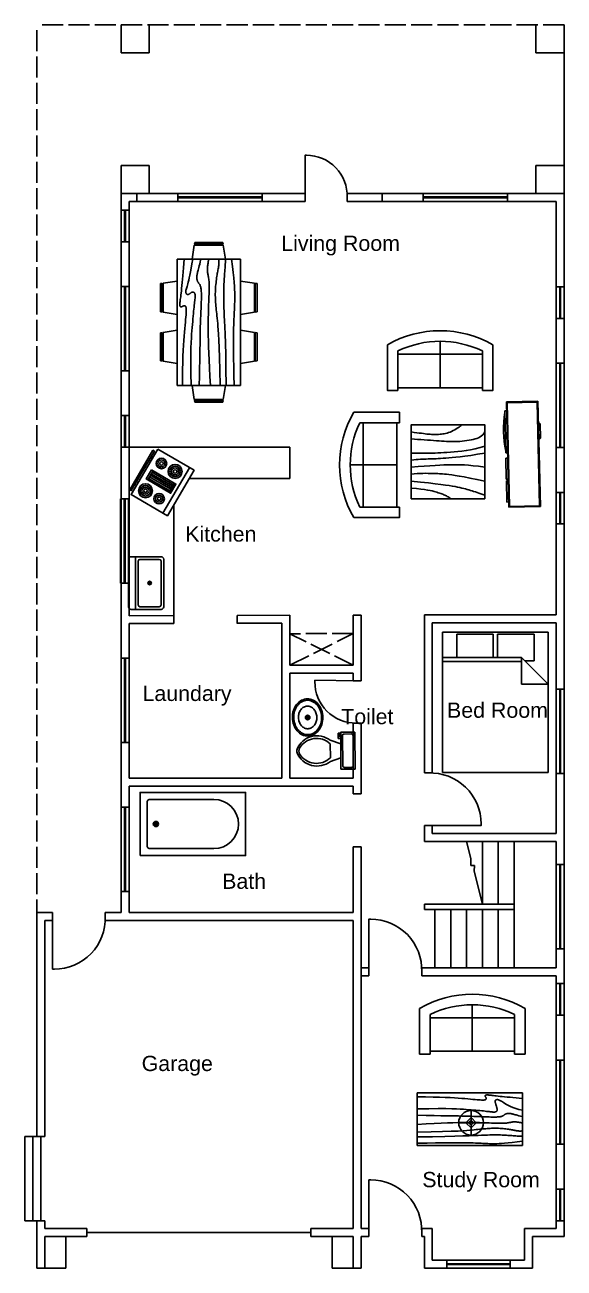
# Model space of a CAD drawing. Header units: inches. Extents: x 128 to 5112, y 389 to 3373.
# Drawn here: x 713 to 1019, y 389 to 1097 of the extents above; entities that cross this region are included whole.
import ezdxf

# ---------------------------------------------------------------- set-up
doc = ezdxf.new("R2010")
doc.units = ezdxf.units.IN
doc.linetypes.add('ACAD_ISO02W100', pattern=[15, 12, -3])
for name, color, linetype in [('2d interior', 11, 'Continuous'), ('2d stair', 104, 'Continuous'), ('door', 10, 'Continuous'), ('wall', 7, 'Continuous'), ('window', 200, 'Continuous')]:
    doc.layers.add(name, color=color, linetype=linetype)
doc.styles.get("Standard").update_dxf_attribs({"font": 'arial.ttf'})

# ---------------------------------------------------------------- blocks, each defined once
blk = doc.blocks.new('d door')
at = {"layer": 'door'}
blk.add_lwpolyline([(0, 0), (0, 30), (1, 30, -0.424176), (30, 0, 1.034483)], format="xyb", dxfattribs=at)
blk = doc.blocks.new('*U32')
at = {"layer": 'door'}
blk.add_lwpolyline([(0, 0), (0.4, 24), (1.2, 23.98, -0.424176), (24, -0.4, 1.034483)], format="xyb", dxfattribs=at)
blk = doc.blocks.new('*U33')
at = {"layer": 'door'}
blk.add_lwpolyline([(0, 0), (0, 24), (0.8, 24, -0.424176), (24, 0, 1.034483)], format="xyb", dxfattribs=at)
blk = doc.blocks.new('Sofa - Roundback Loveseat 5 ft.')
at = {"linetype": 'Continuous'}
for p, q in [((0, -32.44198), (0, -5.99998)), ((-24, -33.99998), (-24, -11.46958)), ((-23.9998, -13.38178), (23.99986, -13.38178)), ((24.00004, -33.99998), (24.00004, -11.46958)), ((-24, -32.44198), (24.00004, -32.44198))]:
    blk.add_line(p, q, dxfattribs=at)
for points in [[(-24, -33.99998), (-30, -33.99998), (-30, -7.99998)], [(30.00004, -7.99998), (30.00004, -33.99998), (24.00004, -33.99998)]]:
    blk.add_lwpolyline(points, dxfattribs=at)
for centre, radius, start, end in [((0, -60.24998), 60.24998, 60.13715, 119.8628), ((0, -61.38438), 55.38444, 64.32083, 115.6792)]:
    blk.add_arc(centre, radius, start, end, dxfattribs=at)
blk = doc.blocks.new('Entertainment Center')
at = {"linetype": 'Continuous'}
for p, q in [((-4, 0), (-5, -1)), ((4, 0), (-4, 0)), ((5, -1), (4, 0)), ((-17, -19), (-17, -1)), ((-17, -1), (43, -1)), ((-16.5, -18.5), (-16.5, -1.5)), ((-16.5, -1.5), (42.5, -1.5)), ((42.5, -1.5), (42.5, -18.5)), ((43, -1), (43, -19)), ((43, -19), (-17, -19)), ((42.5, -18.5), (-16.5, -18.5)), ((-12, -20), (-12, -19)), ((12, -20), (-12, -20)), ((12, -19), (12, -20)), ((15, -20), (15, -19)), ((27, -20), (15, -20)), ((27, -19), (27, -20)), ((28, -20), (28, -19)), ((40, -20), (28, -20)), ((40, -19), (40, -20))]:
    blk.add_line(p, q, dxfattribs=at)
blk.add_arc((0, 40), 61, 259.6111, 280.3889, dxfattribs=at)
blk = doc.blocks.new('Range-Oven - 30 in top')
for p, q in [((0, -3), (30, -3)), ((12, -6), (18, -6)), ((13, -20), (13, -6)), ((14, -6), (14, -20)), ((15, -20), (15, -6)), ((16, -6), (16, -20)), ((17, -20), (17, -6)), ((18, -20), (12, -20)), ((6, -24), (6, -25)), ((8, -25), (8, -24)), ((22, -25), (22, -24)), ((24, -24), (24, -25))]:
    blk.add_line(p, q)
for points in [[(0, -24), (0, 0), (30, 0), (30, -24)], [(12, -21), (12, -5), (18, -5), (18, -21)], [(2, -26), (2, -25), (28, -25), (28, -26)]]:
    blk.add_lwpolyline(points, close=True)
for centre, radius in [((6, -9), 4), ((6, -9), 3), ((6, -9), 2), ((24, -9), 3), ((24, -9), 2), ((6, -9), 1), ((24, -18), 4), ((24, -9), 1), ((6, -18), 3), ((6, -18), 2), ((6, -18), 1), ((24, -18), 3), ((24, -18), 2), ((24, -18), 1)]:
    blk.add_circle(centre, radius)
blk = doc.blocks.new('Sink-single - 30 in top')
blk.add_line((-15, -3.999996), (15, -3.999996))
for points in [[(-13.5, 0), (13.5, 0)], [(-15, -18.499996), (-15, -1.5)], [(-13.5, -17.499996), (-13.5, -6.499996)], [(-12.5, -5.499996), (12.5, -5.499996)], [(13.5, -6.499996), (13.5, -17.499996)], [(15, -1.5), (15, -18.499996)], [(13.5, -19.999996), (-13.5, -19.999996)], [(12.5, -18.499996), (-12.5, -18.499996)]]:
    blk.add_lwpolyline(points)
for radius in [1, 0.5]:
    blk.add_circle((0, -11.999996), radius)
for centre, radius, start, end in [((-13.5, -1.5), 1.5, 90, 180), ((-12.5, -6.499996), 1, 90, 180), ((12.5, -6.499996), 1, 0, 90), ((13.5, -1.5), 1.5, 0, 90), ((-13.5, -18.499996), 1.5, 180, 270), ((-12.5, -17.499996), 1, 180, 270), ((12.5, -17.499996), 1, 270, 0), ((13.5, -18.499996), 1.5, 270, 0)]:
    blk.add_arc(centre, radius, start, end)
blk = doc.blocks.new('Bed - Queen')
at = {"linetype": 'Continuous'}
for p, q in [((0, -80.00003), (0, 0)), ((0, 0), (59.99999, 0)), ((59.99999, 0), (59.99999, -80.00003)), ((7.99999, -1.2), (28.79998, -1.2)), ((7.99999, -14.4), (7.99999, -1.2)), ((28.79998, -1.2), (28.79998, -14.4)), ((31.19999, -1.2), (51.99999, -1.2)), ((31.19999, -14.4), (31.19999, -1.2)), ((51.99999, -1.2), (51.99999, -16.4)), ((0, -14.4), (44.8, -14.4)), ((44.8, -16.8), (0, -16.8)), ((59.99999, -29.6), (44.8, -14.4)), ((44.8, -14.4), (44.8, -29.6)), ((51.99999, -16.4), (46.79936, -16.4)), ((44.8, -29.6), (59.99999, -29.6)), ((59.99999, -80.00003), (0, -80.00003))]:
    blk.add_line(p, q, dxfattribs=at)
blk = doc.blocks.new('Table - Square Woodgrain 42 x 42 in.')
at = {"linetype": 'Continuous'}
blk.add_line((0, -42), (42, -42), dxfattribs=at)
for points in [[(0, -4), (1.704, -4.2172), (3.2358, -4.4188), (4.615, -4.604), (5.8615, -4.7721), (6.9951, -4.9224), (8.0357, -5.0541), (9.0031, -5.1667), (9.9171, -5.2594), (10.7951, -5.3316), (11.6445, -5.3836), (12.4702, -5.4157), (13.277, -5.4283), (14.0698, -5.4217), (14.8535, -5.3964), (15.6331, -5.3526), (16.4133, -5.2908), (17.1986, -5.2103), (17.9913, -5.1062), (18.793, -4.9727), (19.6056, -4.8038), (20.4307, -4.5937), (21.2701, -4.3365), (22.1256, -4.0262), (22.9989, -3.6571), (23.888, -3.2272), (24.7756, -2.7516), (25.6408, -2.2491), (26.4624, -1.7387), (27.2195, -1.2395), (27.891, -0.7703), (28.456, -0.3501), (28.8934, 0.002)], [(0, -42), (0, 0), (42, 0), (42, -42)], [(0, -8), (1.8203, -8.1001), (3.6741, -8.2149), (5.5411, -8.3408), (7.4011, -8.4741), (9.2339, -8.6112), (11.0193, -8.7484), (12.7371, -8.8821), (14.3671, -9.0086), (15.8954, -9.1246), (17.3337, -9.2278), (18.6997, -9.3159), (20.0116, -9.387), (21.2871, -9.4389), (22.5442, -9.4696), (23.8008, -9.477), (25.0749, -9.459), (26.3791, -9.4137), (27.7049, -9.3403), (29.0383, -9.2382), (30.3655, -9.1068), (31.6728, -8.9455), (32.9461, -8.7535), (34.1717, -8.5304), (35.3358, -8.2756), (36.4268, -7.9863), (37.443, -7.6521), (38.3849, -7.2603), (39.253, -6.7986), (40.048, -6.2542), (40.7705, -5.6147), (41.421, -4.8674), (42, -4)], [(42, -12), (39.1784, -12.8621), (36.4519, -13.5654), (33.8246, -14.1294), (31.3004, -14.5731), (28.8832, -14.9161), (26.577, -15.1775), (24.3858, -15.3768), (22.3136, -15.5332), (20.3622, -15.6632), (18.5254, -15.7718), (16.7947, -15.8612), (15.1618, -15.9338), (13.6183, -15.9916), (12.1558, -16.0369), (10.7659, -16.0718), (9.4403, -16.0987), (8.1703, -16.1191), (6.9461, -16.1325), (5.7577, -16.1377), (4.595, -16.1335), (3.4479, -16.1188), (2.3064, -16.0924), (1.1604, -16.0532), (0, -16)], [(42, -16), (37.6529, -16.7365), (33.8802, -17.329), (30.6179, -17.7961), (27.8015, -18.1561), (25.3668, -18.4275), (23.2497, -18.6288), (21.3859, -18.7785), (19.7111, -18.8949), (18.1693, -18.9939), (16.7375, -19.0795), (15.401, -19.1534), (14.1449, -19.217), (12.9544, -19.2717), (11.8148, -19.3191), (10.7113, -19.3606), (9.6291, -19.3976), (8.5534, -19.4323), (7.47, -19.4689), (6.3643, -19.5122), (5.222, -19.5672), (4.0288, -19.6386), (2.7703, -19.7313), (1.4321, -19.8501), (0, -20)], [(0, -24), (3.9243, -23.6805), (7.4766, -23.4138), (10.6891, -23.1954), (13.5943, -23.0205), (16.2247, -22.8847), (18.6125, -22.7832), (20.7903, -22.7116), (22.7903, -22.6651), (24.6563, -22.642), (26.4764, -22.6507), (28.35, -22.7024), (30.3766, -22.8084), (32.6555, -22.98), (35.2861, -23.2283), (38.3678, -23.5645), (42, -24)], [(42, -32), (37.392, -31.017), (33.4585, -30.2231), (30.1291, -29.5949), (27.3334, -29.109), (25.0009, -28.742), (23.0612, -28.4707), (21.4439, -28.2716), (20.0786, -28.1215), (18.8998, -28.0002), (17.8609, -27.9014), (16.9206, -27.8219), (16.0371, -27.7588), (15.1691, -27.709), (14.2748, -27.6693), (13.3128, -27.6368), (12.2415, -27.6083), (11.0295, -27.5824), (9.6867, -27.5643), (8.233, -27.5608), (6.6884, -27.5787), (5.0728, -27.6248), (3.4062, -27.7058), (1.7086, -27.8286), (0, -28)], [(0, -32), (5.4026, -32.5358), (9.9494, -33.019), (13.7424, -33.4553), (16.8834, -33.8505), (19.4743, -34.2106), (21.6171, -34.5413), (23.4136, -34.8486), (24.9657, -35.1382), (26.3614, -35.4156), (27.6332, -35.6841), (28.7995, -35.9467), (29.8788, -36.2064), (30.8897, -36.4661), (31.8507, -36.7288), (32.7802, -36.9973), (33.6968, -37.2747), (34.6175, -37.5635), (35.5531, -37.8651), (36.5128, -38.1805), (37.506, -38.5108), (38.5421, -38.8568), (39.6302, -39.2197), (40.7797, -39.6004), (42, -40)], [(0, -36), (3.0098, -36.2857), (5.5354, -36.5643), (7.6368, -36.8359), (9.374, -37.1009), (10.807, -37.3597), (11.9957, -37.6126), (13.0002, -37.8599), (13.8804, -38.102), (14.6874, -38.3393), (15.4365, -38.5729), (16.1338, -38.8041), (16.7858, -39.0341), (17.3987, -39.264), (17.9787, -39.4952), (18.5322, -39.7288), (19.0655, -39.9662), (19.5832, -40.2081), (20.0842, -40.4544), (20.5657, -40.7046), (21.0249, -40.9581), (21.459, -41.2144), (21.8653, -41.4731), (22.2409, -41.7335), (22.5831, -41.9951)]]:
    blk.add_lwpolyline(points, dxfattribs=at)
blk = doc.blocks.new('Table - Rectangular Woodgrain 60 x 30 in.')
at = {"linetype": 'Continuous'}
for p, q in [((0, 0), (0, -30)), ((60, 0), (0, 0)), ((60, -30), (60, 0)), ((0, -30), (60, -30))]:
    blk.add_line(p, q, dxfattribs=at)
for points in [[(0, -2.4), (4.8155, -2.418), (9.0302, -2.4688), (12.709, -2.5477), (15.9167, -2.65), (18.7181, -2.7711), (21.1781, -2.9063), (23.3616, -3.0508), (25.3333, -3.2), (27.1477, -3.3495), (28.8172, -3.4958), (30.3437, -3.636), (31.7291, -3.7667), (32.9756, -3.8849), (34.0849, -3.9875), (35.059, -4.0714), (35.9, -4.1334), (36.6114, -4.1711), (37.2041, -4.1854), (37.6906, -4.1779), (38.0833, -4.15), (38.3948, -4.1034), (38.6375, -4.0396), (38.8239, -3.9602), (38.9666, -3.8667), (39.0764, -3.7608), (39.1573, -3.6448), (39.2116, -3.521), (39.2416, -3.3917), (39.2498, -3.2593), (39.2385, -3.1261), (39.21, -2.9944), (39.1666, -2.8667), (39.111, -2.7447), (39.0468, -2.6281), (38.978, -2.5163), (38.9083, -2.4083), (38.8418, -2.3035), (38.7823, -2.201), (38.7337, -2.1001), (38.7, -2), (38.6844, -1.9003), (38.6875, -1.8021), (38.7094, -1.707), (38.75, -1.6167), (38.8094, -1.5326), (38.8875, -1.4563), (38.9844, -1.3893), (39.1, -1.3333), (39.2351, -1.2896), (39.3937, -1.2583), (39.5804, -1.2396), (39.8, -1.2333), (40.057, -1.2396), (40.3562, -1.2583), (40.7023, -1.2896), (41.1, -1.3333), (41.5547, -1.3895), (42.0755, -1.4573), (42.6721, -1.5361), (43.3542, -1.625), (44.1316, -1.7233), (45.014, -1.8302), (46.0114, -1.9449), (47.1333, -2.0667), (48.3862, -2.1947), (49.7625, -2.3281), (51.2513, -2.4663), (52.8416, -2.6083), (54.5226, -2.7535), (56.2833, -2.9011), (58.1127, -3.0501), (60, -3.2)], [(0, -9.2), (6.5759, -9.0858), (11.9385, -9.0365), (16.2527, -9.0418), (19.6833, -9.0917), (22.3952, -9.1759), (24.5531, -9.2844), (26.322, -9.4069), (27.8666, -9.5333), (29.3241, -9.6553), (30.7203, -9.7719), (32.0532, -9.8837), (33.3208, -9.9917), (34.5213, -10.0965), (35.6526, -10.199), (36.7128, -10.2999), (37.7, -10.4), (38.6129, -10.4996), (39.4531, -10.5969), (40.223, -10.6895), (40.925, -10.775), (41.5613, -10.8512), (42.1344, -10.9156), (42.6465, -10.966), (43.1, -11), (43.4976, -11.0158), (43.8437, -11.0136), (44.143, -10.9942), (44.4, -10.9583), (44.6195, -10.9069), (44.8062, -10.8406), (44.9648, -10.7603), (45.1, -10.6667), (45.2155, -10.5598), (45.3114, -10.4365), (45.3871, -10.2929), (45.4416, -10.125), (45.4743, -9.929), (45.4844, -9.7011), (45.4709, -9.4371), (45.4333, -9.1333), (45.3716, -8.7883), (45.2896, -8.4104), (45.1919, -8.0107), (45.0833, -7.6), (44.9685, -7.1893), (44.8521, -6.7896), (44.7388, -6.4117), (44.6333, -6.0667), (44.54, -5.7628), (44.4614, -5.4979), (44.4001, -5.2675), (44.3583, -5.0667), (44.3384, -4.8909), (44.3427, -4.7354), (44.3736, -4.5956), (44.4333, -4.4667), (44.5236, -4.3453), (44.6427, -4.2333), (44.7884, -4.1339), (44.9583, -4.05), (45.1501, -3.9849), (45.3614, -3.9417), (45.59, -3.9234), (45.8333, -3.9333), (46.0915, -3.9749), (46.3734, -4.0531), (46.6906, -4.1736), (47.0542, -4.3417), (47.4756, -4.5629), (47.9661, -4.8427), (48.5372, -5.1866), (49.2, -5.6), (49.9676, -6.0844), (50.8594, -6.625), (51.8965, -7.2031), (53.1, -7.8), (54.491, -8.3969), (56.0906, -8.975), (57.9199, -9.5156), (60, -10)], [(0, -12.8), (5.1847, -12.9322), (9.6213, -13.0323), (13.3963, -13.1059), (16.5958, -13.1583), (19.3063, -13.1952), (21.614, -13.2219), (23.6054, -13.2439), (25.3666, -13.2667), (26.9728, -13.2947), (28.4531, -13.3281), (29.8256, -13.3663), (31.1083, -13.4083), (32.3191, -13.4535), (33.476, -13.501), (34.597, -13.5501), (35.7, -13.6), (36.7984, -13.6497), (37.8875, -13.6979), (38.9578, -13.743), (40, -13.7833), (41.0047, -13.8174), (41.9625, -13.8438), (42.864, -13.8607), (43.7, -13.8667), (44.4631, -13.8604), (45.1552, -13.8417), (45.7801, -13.8104), (46.3416, -13.7667), (46.8439, -13.7104), (47.2906, -13.6417), (47.6858, -13.5604), (48.0333, -13.4667), (48.3375, -13.3608), (48.6042, -13.2448), (48.8396, -13.121), (49.05, -12.9917), (49.2417, -12.8593), (49.4208, -12.7261), (49.5937, -12.5944), (49.7667, -12.4667), (49.9452, -12.3451), (50.1323, -12.2313), (50.3303, -12.1268), (50.5416, -12.0333), (50.7686, -11.9524), (51.0135, -11.8854), (51.2788, -11.8341), (51.5666, -11.8), (51.8785, -11.7843), (52.2116, -11.7865), (52.562, -11.8059), (52.926, -11.8417), (53.2998, -11.8931), (53.6795, -11.9594), (54.0614, -12.0397), (54.4416, -12.1333), (54.8223, -12.2401), (55.2293, -12.3625), (55.6942, -12.5037), (56.2489, -12.6667), (56.9251, -12.8547), (57.7545, -13.0708), (58.7689, -13.3182), (60, -13.6)], [(0, -18), (5.124, -17.7273), (9.6609, -17.5057), (13.6705, -17.3303), (17.2125, -17.1958), (20.3467, -17.0973), (23.1328, -17.0297), (25.6307, -16.9878), (27.9, -16.9667), (29.9928, -16.9617), (31.9302, -16.9703), (33.7254, -16.9907), (35.3917, -17.0208), (36.9423, -17.0588), (38.3906, -17.1026), (39.7499, -17.1503), (41.0333, -17.2), (42.2519, -17.2496), (43.4073, -17.2969), (44.4986, -17.3395), (45.525, -17.375), (46.4858, -17.4012), (47.3802, -17.4156), (48.2074, -17.416), (48.9667, -17.4), (49.6583, -17.3662), (50.2872, -17.3167), (50.8595, -17.2547), (51.3812, -17.1833), (51.8584, -17.1057), (52.2971, -17.025), (52.7034, -16.9443), (53.0833, -16.8667), (53.443, -16.7951), (53.789, -16.7313), (54.128, -16.6768), (54.4666, -16.6334), (54.8115, -16.6024), (55.1693, -16.5854), (55.5465, -16.5841), (55.95, -16.6), (56.3828, -16.6337), (56.8346, -16.6823), (57.2915, -16.7418), (57.7396, -16.8084), (58.165, -16.878), (58.5539, -16.9469), (58.8924, -17.0111), (59.1666, -17.0667), (59.3679, -17.1107), (59.5078, -17.1438), (59.6032, -17.1675), (59.6708, -17.1833), (59.7275, -17.193), (59.7901, -17.1979), (59.8753, -17.1998), (60, -17.2)], [(0, -22.4), (8.0098, -22.2501), (14.4094, -22.1011), (19.4168, -21.9535), (23.25, -21.8083), (26.1269, -21.6663), (28.2656, -21.5281), (29.884, -21.3947), (31.2, -21.2667), (32.3967, -21.1448), (33.5172, -21.0292), (34.5697, -20.9198), (35.5625, -20.8167), (36.5037, -20.7198), (37.4015, -20.6292), (38.2642, -20.5448), (39.1, -20.4667), (39.9164, -20.3951), (40.7187, -20.3313), (41.5117, -20.2768), (42.3, -20.2333), (43.0883, -20.2024), (43.8812, -20.1854), (44.6836, -20.1841), (45.5, -20.2), (46.3328, -20.234), (47.1747, -20.2844), (48.0163, -20.3488), (48.8479, -20.425), (49.66, -20.5106), (50.4429, -20.6031), (51.1872, -20.7004), (51.8833, -20.8), (52.5246, -20.8999), (53.1166, -20.9995), (53.6681, -21.0983), (54.1875, -21.1958), (54.6834, -21.2919), (55.1646, -21.3859), (55.6394, -21.4777), (56.1167, -21.5667), (56.6028, -21.6515), (57.0961, -21.7266), (57.5929, -21.7852), (58.0896, -21.8208), (58.5823, -21.8268), (59.0674, -21.7964), (59.5412, -21.723), (60, -21.6)], [(0, -25.2), (8.6355, -25.0504), (15.7026, -24.9031), (21.4049, -24.7606), (25.9458, -24.625), (29.529, -24.4988), (32.3578, -24.3844), (34.6359, -24.284), (36.5667, -24.2), (38.3213, -24.1341), (39.9417, -24.0854), (41.437, -24.0523), (42.8167, -24.0333), (44.0901, -24.0268), (45.2667, -24.0313), (46.3557, -24.0451), (47.3667, -24.0667), (48.309, -24.0947), (49.1928, -24.1287), (50.0284, -24.168), (50.826, -24.2125), (51.5959, -24.2617), (52.3483, -24.3151), (53.0935, -24.3725), (53.8417, -24.4334), (54.6009, -24.497), (55.3699, -24.561), (56.1454, -24.6226), (56.9239, -24.6792), (57.7021, -24.7279), (58.4764, -24.7662), (59.2435, -24.7911), (60, -24.8)], [(0, -28.8), (5.6867, -28.6681), (10.45, -28.5698), (14.407, -28.5012), (17.675, -28.4584), (20.3711, -28.4374), (22.6125, -28.4344), (24.5164, -28.4455), (26.2, -28.4667), (27.762, -28.4947), (29.2276, -28.5281), (30.6033, -28.5663), (31.8958, -28.6084), (33.1118, -28.6535), (34.2578, -28.7011), (35.3405, -28.7501), (36.3666, -28.8), (37.3443, -28.8497), (38.288, -28.8974), (39.2137, -28.9412), (40.1375, -28.9792), (41.0753, -29.0093), (42.0432, -29.0297), (43.0572, -29.0384), (44.1333, -29.0333), (45.2936, -29.0114), (46.5843, -28.9641), (48.0579, -28.8816), (49.7666, -28.7542), (51.7629, -28.5721), (54.0989, -28.3255), (56.8272, -28.0048), (60, -27.6)]]:
    blk.add_lwpolyline(points, dxfattribs=at)
blk = doc.blocks.new('Lamp - Table')
at = {"linetype": 'Continuous'}
for p, q in [((-1, 0), (-7, 0)), ((0, 3), (-3, 0)), ((-3, 0), (0, -3)), ((0, 7), (0, 1)), ((3, 0), (0, 3)), ((0, -3), (3, 0)), ((1, 0), (7, 0)), ((0, -1), (0, -7))]:
    blk.add_line(p, q, dxfattribs=at)
for radius in [7, 1]:
    blk.add_circle((0, 0), radius, dxfattribs=at)
blk = doc.blocks.new('Sink - Oval top')
for p, q in [((-1, 0), (1, 0)), ((0, 1), (0, -1))]:
    blk.add_line(p, q)
at = {"linetype": 'Continuous'}
for points in [[(-12.23, 0.39, 0.117634), (-11.46, -3.36, 0.104469), (-8.88, -6.8, 0.090016), (-5.08, -9.07, 0.08192), (-0.32, -10.02, 0.08192), (4.49, -9.38, 0.090016), (8.42, -7.36, 0.104469), (11.22, -4.09, 0.117634), (12.23, -0.39, 0.117634), (11.46, 3.36, 0.104469), (8.88, 6.8, 0.090016), (5.08, 9.07, 0.08192), (0.32, 10.02, 0.08192), (-4.49, 9.38, 0.090016), (-8.42, 7.36, 0.104469), (-11.22, 4.09, 0.117634)], [(-11.29, 0.16, 0.118622), (-10.52, -3.25, 0.104678), (-8.07, -6.36, 0.089562), (-4.54, -8.37, 0.081185), (-0.13, -9.15, 0.081185), (4.3, -8.49, 0.089562), (7.89, -6.58, 0.104678), (10.42, -3.55, 0.118622), (11.29, -0.16, 0.118622), (10.52, 3.25, 0.104678), (8.07, 6.36, 0.089562), (4.54, 8.37, 0.081185), (0.13, 9.15, 0.081185), (-4.3, 8.49, 0.089562), (-7.89, 6.58, 0.104678), (-10.42, 3.55, 0.118622)], [(-7.42, 0.08, 0.118283), (-6.91, -2.17, 0.104607), (-5.29, -4.21, 0.089718), (-2.97, -5.53, 0.081436), (-0.07, -6.04, 0.081436), (2.84, -5.59, 0.089718), (5.2, -4.33, 0.104607), (6.86, -2.32, 0.118283), (7.42, -0.08, 0.118283), (6.91, 2.17, 0.104607), (5.29, 4.21, 0.089718), (2.97, 5.53, 0.081436), (0.07, 6.04, 0.081436), (-2.84, 5.59, 0.089718), (-5.2, 4.33, 0.104607), (-6.86, 2.32, 0.118283)]]:
    blk.add_lwpolyline(points, format="xyb", close=True, dxfattribs=at)
for radius in [1.5, 1]:
    blk.add_circle((0, 0), radius)
blk = doc.blocks.new('Bath Tub - 26 x 60 in.')
for p, q in [((8, -18), (10, -18)), ((9, -17), (9, -19))]:
    blk.add_line(p, q)
blk.add_lwpolyline([(0, -36), (0, 0), (60, 0), (60, -36)], close=True)
for points in [[(4, -30), (4, -6)], [(6, -4), (42, -4)], [(42, -32), (6, -32)]]:
    blk.add_lwpolyline(points)
for radius in [1.5, 1]:
    blk.add_circle((9, -18), radius)
for centre, radius, start, end in [((5.75, -5.75), 1.77, 81.8699, 188.1301), ((42, -18), 14, 270, 90), ((5.75, -30.25), 1.77, 171.8699, 278.1301)]:
    blk.add_arc(centre, radius, start, end)
blk = doc.blocks.new('Dining Set - 36 x 72 in.')
at = {"linetype": 'Continuous'}
for p, q in [((-22.2343, 26.00059), (-23.4847, 17.99762)), ((-22.2304, 26), (-5.7608, 26)), ((-22, 27.5), (-22.1562, 26.50042)), ((-5.8416, 26.5), (-22.1534, 26.5)), ((-22, 27.5), (-6, 27.5)), ((-5.8437, 26.49966), (-6, 27.5)), ((-4.5152, 17.99762), (-5.7655, 25.99926)), ((5.7657, 26.00059), (4.5153, 17.99762)), ((5.7696, 26), (22.2392, 26)), ((6, 27.5), (5.8438, 26.50042)), ((22.1584, 26.5), (5.8466, 26.5)), ((6, 27.5), (22, 27.5)), ((22.1563, 26.49966), (22, 27.5)), ((23.4848, 17.99762), (22.2345, 25.99926)), ((36, 18), (-36, 18)), ((-36, 18), (-36, -18)), ((36, -18), (36, 18)), ((-45.5, 8), (-44.5004, 8.15617)), ((-45.5, 8), (-45.5, -8)), ((-44.5, -8.15843), (-44.5, 8.15338)), ((-44.0006, 8.23428), (-35.9976, 9.48474)), ((-44, 8.23041), (-44, -8.23915)), ((44.0006, 8.23428), (35.9976, 9.48474)), ((44, 8.23041), (44, -8.23915)), ((44.5, -8.15843), (44.5, 8.15338)), ((45.5, 8), (44.5005, 8.15617)), ((45.5, 8), (45.5, -8)), ((-44.4997, -8.15631), (-45.5, -8)), ((-35.9976, -9.48476), (-43.9993, -8.2345)), ((35.9976, -9.48476), (43.9993, -8.2345)), ((44.4997, -8.15631), (45.5, -8)), ((-36, -18), (36, -18)), ((-22.2343, -26.0006), (-23.4847, -17.99762)), ((-4.5152, -17.99762), (-5.7655, -25.99928)), ((5.7657, -26.0006), (4.5153, -17.99762)), ((23.4848, -17.99762), (22.2345, -25.99928)), ((-22.2304, -26), (-5.7608, -26)), ((-22, -27.5), (-22.1562, -26.50044)), ((-5.8416, -26.5), (-22.1534, -26.5)), ((-22, -27.5), (-6, -27.5)), ((-5.8437, -26.49967), (-6, -27.5)), ((5.7696, -26), (22.2392, -26)), ((6, -27.5), (5.8438, -26.50044)), ((22.1584, -26.5), (5.8466, -26.5)), ((6, -27.5), (22, -27.5)), ((22.1563, -26.49967), (22, -27.5))]:
    blk.add_line(p, q, dxfattribs=at)
for points in [[(-36, 15), (-31.1772, 14.97754), (-26.8079, 14.91406), (-22.8538, 14.81543), (-19.276, 14.6875), (-16.0362, 14.53613), (-13.0957, 14.36718), (-10.4159, 14.18652), (-7.9583, 14), (-5.6904, 13.81315), (-3.6035, 13.63021), (-1.6954, 13.45508), (0.0365, 13.29166), (1.5945, 13.14388), (2.9811, 13.01562), (4.1988, 12.9108), (5.25, 12.83333), (6.1393, 12.78613), (6.8802, 12.76823), (7.4883, 12.77767), (7.9792, 12.8125), (8.3685, 12.87077), (8.6719, 12.95052), (8.9049, 13.0498), (9.0833, 13.16666), (9.2205, 13.29899), (9.3216, 13.44401), (9.3895, 13.59879), (9.4271, 13.76041), (9.4373, 13.92594), (9.4232, 14.09245), (9.3875, 14.257), (9.3333, 14.41666), (9.2638, 14.56917), (9.1836, 14.71484), (9.0975, 14.85465), (9.0104, 14.98958), (8.9272, 15.1206), (8.8529, 15.2487), (8.7922, 15.37483), (8.75, 15.5), (8.7305, 15.62467), (8.7344, 15.74739), (8.7617, 15.86621), (8.8125, 15.97916), (8.8867, 16.08431), (8.9844, 16.17968), (9.1055, 16.26334), (9.25, 16.33333), (9.4189, 16.38802), (9.6172, 16.42708), (9.8506, 16.45052), (10.125, 16.45833), (10.4463, 16.45052), (10.8203, 16.42708), (11.2529, 16.38802), (11.75, 16.33333), (12.3184, 16.26318), (12.9694, 16.17838), (13.7151, 16.07991), (14.5677, 15.96875), (15.5395, 15.84586), (16.6426, 15.71224), (17.8893, 15.56884), (19.2917, 15.41666), (20.859, 15.25667), (22.5879, 15.08984), (24.4721, 14.91715), (26.5052, 14.73958), (28.6809, 14.5581), (30.9929, 14.3737), (33.4347, 14.18733), (36, 14)], [(-36, 10), (-28.9766, 10.14274), (-23.1725, 10.20442), (-18.4241, 10.19775), (-14.5677, 10.13541), (-11.4399, 10.03011), (-8.877, 9.89453), (-6.7154, 9.74137), (-4.7917, 9.58333), (-2.9698, 9.43082), (-1.2246, 9.28515), (0.4415, 9.14534), (2.026, 9.01041), (3.5266, 8.87939), (4.9408, 8.7513), (6.266, 8.62516), (7.5, 8.5), (8.6411, 8.37549), (9.6914, 8.2539), (10.6538, 8.13818), (11.5312, 8.03125), (12.3267, 7.93603), (13.043, 7.85547), (13.6831, 7.79248), (14.25, 7.75), (14.7471, 7.7303), (15.1797, 7.73307), (15.5537, 7.75732), (15.875, 7.80208), (16.1494, 7.86637), (16.3828, 7.94922), (16.5811, 8.04964), (16.75, 8.16666), (16.8944, 8.29915), (17.0143, 8.44531), (17.1089, 8.60319), (17.1771, 8.77083), (17.218, 8.94629), (17.2305, 9.1276), (17.2137, 9.31282), (17.1667, 9.5), (17.0895, 9.6875), (16.987, 9.875), (16.8649, 10.0625), (16.7292, 10.25), (16.5856, 10.4375), (16.4401, 10.625), (16.2985, 10.8125), (16.1667, 11), (16.05, 11.18733), (15.9518, 11.3737), (15.8752, 11.5581), (15.8229, 11.73958), (15.798, 11.91715), (15.8034, 12.08984), (15.842, 12.25667), (15.9167, 12.41666), (16.0295, 12.56836), (16.1784, 12.70833), (16.3605, 12.83268), (16.5729, 12.9375), (16.8127, 13.01888), (17.0768, 13.07291), (17.3625, 13.0957), (17.6667, 13.08333), (17.9894, 13.03312), (18.3418, 12.94726), (18.7382, 12.82918), (19.1927, 12.68229), (19.7195, 12.51001), (20.3327, 12.31575), (21.0465, 12.10294), (21.875, 11.875), (22.8357, 11.63354), (23.959, 11.37304), (25.2786, 11.08618), (26.8282, 10.76562), (28.6414, 10.40405), (30.752, 9.99414), (33.1936, 9.52856), (36, 9)], [(-36, 5.5), (-30.7157, 5.3348), (-26.069, 5.20963), (-21.9946, 5.11767), (-18.4271, 5.05208), (-15.3009, 5.00602), (-12.5508, 4.97265), (-10.1112, 4.94515), (-7.9167, 4.91666), (-5.909, 4.88167), (-4.0586, 4.83984), (-2.3429, 4.79215), (-0.7396, 4.73958), (0.7739, 4.6831), (2.22, 4.6237), (3.6213, 4.56233), (5, 4.5), (6.373, 4.43782), (7.7344, 4.3776), (9.0723, 4.32129), (10.375, 4.27083), (11.6309, 4.22819), (12.8281, 4.19531), (13.9551, 4.17415), (15, 4.16666), (15.954, 4.17448), (16.819, 4.19791), (17.6001, 4.23698), (18.3021, 4.29166), (18.9299, 4.36198), (19.4883, 4.44791), (19.9823, 4.54948), (20.4167, 4.66666), (20.7969, 4.79899), (21.1302, 4.94401), (21.4245, 5.09879), (21.6875, 5.26041), (21.9271, 5.42594), (22.1511, 5.59245), (22.3672, 5.757), (22.5834, 5.91666), (22.8065, 6.06868), (23.0404, 6.21093), (23.2879, 6.34147), (23.5521, 6.45833), (23.8358, 6.55957), (24.142, 6.64323), (24.4735, 6.70735), (24.8334, 6.75), (25.2235, 6.76969), (25.642, 6.76692), (26.0858, 6.74267), (26.5521, 6.69791), (27.0379, 6.63362), (27.5404, 6.55078), (28.0565, 6.45036), (28.5834, 6.33333), (29.1242, 6.19987), (29.7071, 6.04687), (30.3661, 5.87044), (31.1354, 5.66666), (32.0493, 5.43164), (33.142, 5.16146), (34.4475, 4.85221), (36, 4.5)], [(-36, -1), (-30.7915, -0.6591), (-26.0195, -0.38216), (-21.6519, -0.16284), (-17.6563, 0.00521), (-14.0005, 0.12833), (-10.6523, 0.21289), (-7.5796, 0.26522), (-4.75, 0.29166), (-2.134, 0.29793), (0.2878, 0.28711), (2.5317, 0.26163), (4.6146, 0.22396), (6.5529, 0.17651), (8.3633, 0.12174), (10.0623, 0.06209), (11.6667, 0), (13.1899, -0.06201), (14.6341, -0.1211), (15.9982, -0.17432), (17.2813, -0.21875), (18.4823, -0.25147), (19.6003, -0.26953), (20.6343, -0.27002), (21.5834, -0.25), (22.4481, -0.20768), (23.2357, -0.14584), (23.9549, -0.06836), (24.6146, 0.02083), (25.2235, 0.11784), (25.7904, 0.21875), (26.3241, 0.31966), (26.8334, 0.41666), (27.3265, 0.50618), (27.8099, 0.58593), (28.2894, 0.65397), (28.7709, 0.70833), (29.2601, 0.74707), (29.763, 0.76823), (30.2855, 0.76985), (30.8334, 0.75), (31.4088, 0.70784), (31.9994, 0.64713), (32.589, 0.57275), (33.1615, 0.48958), (33.7008, 0.4025), (34.1908, 0.3164), (34.6153, 0.23616), (34.9584, 0.16666), (35.2099, 0.11165), (35.3848, 0.07031), (35.504, 0.04069), (35.5886, 0.02083), (35.6594, 0.00879), (35.7377, 0.0026), (35.8442, 0.00032), (36, 0)], [(-36, -6.5), (-27.1843, -6.31267), (-20.084, -6.1263), (-14.469, -5.9419), (-10.1094, -5.76042), (-6.7752, -5.58285), (-4.2363, -5.41016), (-2.2629, -5.24333), (-0.625, -5.08334), (0.8708, -4.93099), (2.2715, -4.78646), (3.5872, -4.64974), (4.8281, -4.52084), (6.0046, -4.39974), (7.127, -4.28646), (8.2053, -4.18099), (9.25, -4.08334), (10.2705, -3.99382), (11.2734, -3.91407), (12.2647, -3.84603), (13.25, -3.79167), (14.2354, -3.75293), (15.2266, -3.73177), (16.2295, -3.73015), (17.25, -3.75), (18.2912, -3.79248), (19.3451, -3.85547), (20.4009, -3.93604), (21.4479, -4.03125), (22.4754, -4.13819), (23.4727, -4.25391), (24.4289, -4.37549), (25.3334, -4.5), (26.1785, -4.62492), (26.9694, -4.74935), (27.7145, -4.87281), (28.4219, -4.99479), (29.1, -5.11483), (29.7572, -5.23242), (30.4016, -5.34709), (31.0417, -5.45834), (31.6837, -5.56437), (32.3262, -5.65821), (32.9658, -5.73153), (33.599, -5.77604), (34.2224, -5.78345), (34.8327, -5.74545), (35.4264, -5.65373), (36, -5.5)], [(-36, -10), (-26.4022, -9.81299), (-18.4675, -9.62891), (-11.9839, -9.45069), (-6.7396, -9.28125), (-2.5226, -9.12354), (0.8789, -8.98047), (3.6769, -8.85498), (6.0833, -8.75), (8.2767, -8.66765), (10.3021, -8.60677), (12.1712, -8.56543), (13.8958, -8.54167), (15.4876, -8.53353), (16.9583, -8.53907), (18.3197, -8.55632), (19.5834, -8.58334), (20.7616, -8.61841), (21.8685, -8.66081), (22.9188, -8.71004), (23.9271, -8.76563), (24.9081, -8.82707), (25.8763, -8.89388), (26.8465, -8.96558), (27.8334, -9.04167), (28.8474, -9.12118), (29.8828, -9.20117), (30.93, -9.27824), (31.9792, -9.34896), (33.0205, -9.40991), (34.0443, -9.45768), (35.0407, -9.48885), (36, -9.5)], [(-36, -14.5), (-30.0881, -14.33513), (-25.0332, -14.21224), (-20.7312, -14.12647), (-17.0781, -14.07292), (-13.97, -14.04671), (-11.3027, -14.04297), (-8.9724, -14.05681), (-6.875, -14.08334), (-4.9224, -14.11833), (-3.0905, -14.16016), (-1.3709, -14.20785), (0.2448, -14.26042), (1.7647, -14.3169), (3.1973, -14.3763), (4.5507, -14.43767), (5.8333, -14.5), (7.0554, -14.5621), (8.235, -14.62175), (9.3922, -14.67652), (10.5469, -14.72396), (11.7192, -14.76164), (12.929, -14.78711), (14.1965, -14.79794), (15.5417, -14.79167), (16.9933, -14.76424), (18.6152, -14.70508), (20.4804, -14.60197), (22.6615, -14.44271), (25.2312, -14.21509), (28.2624, -13.9069), (31.8277, -13.50594), (36, -13)]]:
    blk.add_lwpolyline(points, dxfattribs=at)
blk = doc.blocks.new('Toilet - top')
for p, q in [((9.5, -6), (9.5, -2)), ((-10, -8.5), (-8, -8.5)), ((-10, -9.5), (-10, -8.5)), ((-7, -9.5), (-10, -9.5)), ((-8, -8.5), (-8, -8)), ((-7, -8), (-7, -9.5)), ((-4, -8), (-6, -14)), ((4, -14), (-4, -14)), ((4, -8), (6, -14))]:
    blk.add_line(p, q)
blk.add_lwpolyline([(10.5, -8), (10.5, 0), (-10.5, 0), (-10.5, -8)], close=True)
for points in [[(-9.5, -2), (-9.5, -6)], [(8.5, -1), (-8.5, -1)], [(-8.5, -7), (8.5, -7)]]:
    blk.add_lwpolyline(points)
for centre, radius, start, end in [((-8.62, -1.88), 0.884, 81.8699, 188.1301), ((-8.62, -6.12), 0.884, 171.8699, 278.1301), ((8.62, -1.88), 0.884, 351.8699, 98.1301), ((8.62, -6.12), 0.884, 261.8699, 8.1301), ((3.52, -21.58), 12.17, 141.46911, 247.97143), ((4.2, -21.82), 11.33, 136.36773, 238.94682), ((-3.52, -21.58), 12.17, 292.02843, 38.53071), ((-4.2, -21.82), 11.33, 301.05301, 43.63209), ((0, -27.88), 4, 245.73182, 294.26817), ((0, -29), 4, 254.86053, 285.13947)]:
    blk.add_arc(centre, radius, start, end)

msp = doc.modelspace()

# ---------------------------------------------------------------- linework, layer by layer
at = {"layer": '2d stair'}
for p, q in [((966.23, 622.35), (963.8, 632)), ((972.8, 596.32), (972.8, 632)), ((981.8, 596.32), (981.8, 632)), ((990.8, 596.32), (990.8, 632)), ((966.23, 622.35), (966.26, 618.31)), ((966.26, 618.31), (968.3, 618.31)), ((968.3, 618.31), (968.06, 615.1)), ((972.8, 596.32), (968.06, 615.1)), ((990.8, 596.32), (939.8, 596.32)), ((939.8, 593.32), (939.8, 596.32)), ((990.8, 593.32), (990.8, 596.32)), ((990.8, 593.32), (939.8, 593.32)), ((945.8, 560), (945.8, 593.32)), ((954.8, 560), (954.8, 593.32)), ((963.8, 560), (963.8, 593.32)), ((972.8, 560), (972.8, 593.32)), ((981.8, 560), (981.8, 593.32)), ((990.8, 560), (990.8, 593.32))]:
    msp.add_line(p, q, dxfattribs=at)
at = {"layer": 'door'}
for p, q in [((712.55, 416), (712.55, 464)), ((712.55, 464), (721.55, 464)), ((717.05, 416), (717.05, 464)), ((721.55, 416), (721.55, 464)), ((712.55, 416), (721.55, 416))]:
    msp.add_line(p, q, dxfattribs=at)
at = {"layer": 'wall', "linetype": 'ACAD_ISO02W100'}
for p, q in [((719.3, 587), (719.3, 1097)), ((1019.3, 1097), (719.3, 1097)), ((899.32, 750.38), (863.25, 750.28)), ((863.3, 732.28), (899.3, 750.38)), ((899.37, 732.38), (863.3, 750.28))]:
    msp.add_line(p, q, dxfattribs=at)
at = {"layer": 'wall'}
for p, q in [((767.3, 1081), (767.3, 1097)), ((767.3, 1097), (767.3, 1081)), ((783.3, 1081), (783.3, 1097)), ((783.3, 1097), (783.3, 1081)), ((1003.3, 1081), (1003.3, 1097)), ((1003.3, 1097), (1003.3, 1081)), ((1019.3, 1001), (1019.3, 1097)), ((767.3, 1081), (783.3, 1081)), ((1003.3, 1081), (1019.3, 1081)), ((767.3, 1001), (767.3, 1017)), ((767.3, 1017), (783.3, 1017)), ((783.3, 1001), (783.3, 1017)), ((1003.3, 1001), (1003.3, 1017)), ((1003.3, 1017), (1019.3, 1017)), ((767.3, 1001), (871.9, 1001)), ((767.3, 651.5), (767.3, 1001)), ((776.3, 996.5), (776.3, 1001)), ((871.9, 1001), (871.9, 996.5)), ((895.9, 1001), (895.9, 996.5)), ((895.9, 1001), (1019.3, 1001)), ((915.8, 1001), (915.8, 996.5)), ((1019.3, 551), (1019.3, 1001)), ((767.3, 991.51), (771.8, 991.51)), ((767.3, 991.51), (771.8, 991.51)), ((771.8, 760.51), (771.8, 996.5)), ((771.8, 996.5), (847.55, 996.5)), ((847.55, 996.5), (871.9, 996.5)), ((895.9, 996.5), (1014.8, 996.5)), ((1014.8, 761), (1014.8, 996.5)), ((767.3, 973.51), (771.8, 973.51)), ((767.3, 948.01), (767.3, 973.51)), ((767.3, 973.51), (771.8, 973.51)), ((771.8, 948.01), (771.8, 973.51)), ((1014.8, 947.78), (1019.3, 947.78)), ((1014.8, 947.78), (1019.3, 947.78)), ((1014.8, 929.78), (1019.3, 929.78)), ((1014.8, 904.28), (1014.8, 929.78)), ((1014.8, 929.78), (1019.3, 929.78)), ((1019.3, 904.28), (1019.3, 929.78)), ((767.3, 874.51), (767.3, 900.01)), ((771.8, 874.51), (771.8, 900.01)), ((767.3, 874.51), (771.8, 874.51)), ((767.3, 856.51), (771.8, 856.51)), ((797.02, 856.58), (771.52, 856.51)), ((797.02, 856.58), (845.02, 856.58)), ((845.02, 856.58), (863.3, 856.58)), ((863.3, 856.58), (863.3, 838.58)), ((1014.8, 830.78), (1014.8, 856.28)), ((1019.3, 830.78), (1019.3, 856.28)), ((806.04, 838.58), (845.02, 838.58)), ((845.02, 838.58), (863.3, 838.58)), ((1014.8, 830.78), (1019.3, 830.78)), ((797.3, 756.14), (797.3, 823.56)), ((1014.8, 812.78), (1019.3, 812.78)), ((797.3, 760.59), (771.8, 760.51)), ((863.3, 760.78), (833.3, 760.69)), ((833.3, 756.14), (833.3, 760.69)), ((863.3, 760.78), (863.3, 732.28)), ((903.8, 760.89), (899.3, 760.88)), ((899.3, 760.89), (899.3, 760.88)), ((899.3, 760.88), (899.3, 732.38)), ((903.8, 760.89), (903.8, 723.39)), ((939.8, 761), (1014.8, 761)), ((939.8, 671), (939.8, 761)), ((797.3, 756.14), (771.8, 756.14)), ((771.8, 668), (771.8, 756.14)), ((858.8, 756.26), (833.3, 756.19)), ((858.8, 756.26), (858.8, 668)), ((939.81, 756.5), (939.8, 756.5)), ((944.3, 756.5), (1014.8, 756.5)), ((944.3, 671), (944.3, 756.5)), ((1014.8, 636.5), (1014.8, 756.5)), ((899.37, 732.38), (863.3, 732.28)), ((899.38, 727.88), (863.3, 727.78)), ((863.3, 727.78), (863.3, 668)), ((899.3, 727.88), (899.3, 723.38)), ((903.8, 723.39), (899.3, 723.38)), ((903.8, 699.39), (899.3, 699.38)), ((899.3, 699.38), (899.3, 668)), ((903.8, 699.39), (903.8, 659)), ((771.8, 668), (858.8, 668)), ((863.3, 668), (899.3, 668)), ((939.8, 671), (944.3, 671)), ((771.8, 663.5), (899.3, 663.5)), ((771.8, 651.5), (771.8, 663.5)), ((899.3, 663.5), (899.3, 659)), ((899.3, 663.5), (899.3, 659)), ((899.3, 659), (903.8, 659)), ((939.8, 632), (939.8, 641)), ((939.8, 641), (944.3, 641)), ((944.3, 636.5), (944.3, 641)), ((939.8, 632), (1014.8, 632)), ((944.3, 636.5), (1014.8, 636.5)), ((1014.8, 560), (1014.8, 632)), ((899.3, 629), (903.8, 629)), ((899.3, 629), (899.3, 591.5)), ((899.3, 629), (899.3, 591.5)), ((903.8, 629), (903.8, 591.5)), ((767.3, 591.5), (767.3, 603.5)), ((771.8, 591.5), (771.8, 603.5)), ((719.3, 591.5), (728.3, 591.5)), ((719.3, 464), (719.3, 591.5)), ((728.3, 587), (728.3, 591.5)), ((758.3, 587), (758.3, 591.5)), ((758.3, 591.5), (767.3, 591.5)), ((771.8, 591.5), (899.3, 591.5)), ((903.8, 411.5), (903.8, 591.5)), ((723.8, 587), (728.3, 587)), ((723.8, 464), (723.8, 587)), ((758.3, 587), (899.3, 587)), ((899.3, 411.5), (899.3, 587)), ((903.8, 560), (908.3, 560)), ((908.3, 555.5), (908.3, 560)), ((938.3, 555.5), (938.3, 560)), ((938.3, 560), (1014.8, 560)), ((903.8, 555.5), (908.3, 555.5)), ((938.3, 555.5), (1014.8, 555.5)), ((1014.8, 551), (1014.8, 555.5)), ((1014.8, 551), (1019.3, 551)), ((1014.8, 551), (1019.3, 551)), ((1014.8, 507.5), (1014.8, 533)), ((1014.8, 533), (1019.3, 533)), ((1014.8, 533), (1019.3, 533)), ((1019.3, 507.5), (1019.3, 533)), ((719.3, 464), (723.8, 464)), ((1014.8, 434), (1014.8, 459.5)), ((1019.3, 434), (1019.3, 459.5)), ((1014.8, 434), (1019.3, 434)), ((719.3, 389), (719.3, 416)), ((719.3, 416), (723.8, 416)), ((723.8, 411.5), (723.8, 416)), ((723.8, 411.5), (747.8, 411.5)), ((747.8, 407), (747.8, 411.5)), ((875.3, 407), (875.3, 411.5)), ((875.3, 411.5), (899.3, 411.5)), ((903.8, 411.5), (908.3, 411.5)), ((908.3, 407), (908.3, 411.5)), ((938.3, 407), (938.3, 411.5)), ((938.3, 411.5), (944.3, 411.5)), ((944.3, 393.5), (944.3, 411.5)), ((996.8, 411.5), (1014.8, 411.5)), ((996.8, 393.5), (996.8, 411.5)), ((1014.8, 411.5), (1014.8, 416)), ((1014.8, 416), (1019.3, 416)), ((1019.3, 407), (1019.3, 416)), ((723.8, 407), (747.8, 407)), ((723.8, 389), (723.8, 407)), ((735.8, 389), (735.8, 407)), ((875.3, 407), (899.3, 407)), ((887.3, 389), (887.3, 407)), ((899.3, 389), (899.3, 407)), ((903.8, 389), (903.8, 407)), ((903.8, 407), (908.3, 407)), ((938.3, 407), (939.8, 407)), ((939.8, 389), (939.8, 407)), ((1001.3, 407), (1019.3, 407)), ((1001.3, 389), (1001.3, 407)), ((944.3, 393.5), (952.55, 393.5)), ((988.55, 393.5), (996.8, 393.5)), ((719.3, 389), (735.8, 389)), ((887.3, 389), (903.8, 389)), ((939.8, 389), (952.55, 389)), ((988.55, 389), (1001.3, 389))]:
    msp.add_line(p, q, dxfattribs=at)
at = {"layer": 'window'}
for p, q in [((799.55, 996.5), (799.55, 1001)), ((799.55, 1001), (799.55, 996.5)), ((799.55, 1001), (847.55, 1001)), ((799.55, 999), (847.55, 999)), ((799.55, 998.5), (847.55, 998.5)), ((847.55, 996.5), (847.55, 1001)), ((847.55, 996.5), (847.55, 1001)), ((847.55, 996.5), (847.55, 1001)), ((847.55, 1001), (847.55, 996.5)), ((939.05, 996.5), (939.05, 1001)), ((939.05, 996.5), (939.05, 1001)), ((939.05, 996.5), (939.05, 1001)), ((939.05, 1001), (939.05, 996.5)), ((987.05, 1001), (939.05, 1001)), ((987.05, 999), (939.05, 999)), ((987.05, 998.5), (939.05, 998.5)), ((987.05, 996.5), (987.05, 1001)), ((987.05, 1001), (987.05, 996.5)), ((767.3, 991.51), (767.3, 973.51)), ((769.3, 991.51), (769.3, 973.51)), ((769.8, 991.51), (769.8, 973.51)), ((771.8, 991.51), (771.8, 973.51)), ((799.55, 996.5), (847.55, 996.5)), ((987.05, 996.5), (939.05, 996.5)), ((767.3, 948.01), (771.8, 948.01)), ((771.8, 948.01), (767.3, 948.01)), ((767.3, 948.01), (767.3, 900.01)), ((769.3, 948.01), (769.3, 900.01)), ((769.8, 948.01), (769.8, 900.01)), ((771.8, 948.01), (771.8, 900.01)), ((1014.8, 947.78), (1014.8, 929.78)), ((1016.8, 947.78), (1016.8, 929.78)), ((1017.3, 947.78), (1017.3, 929.78)), ((1019.3, 947.78), (1019.3, 929.78)), ((767.3, 900.01), (771.8, 900.01)), ((767.3, 900.01), (771.8, 900.01)), ((767.3, 900.01), (771.8, 900.01)), ((771.8, 900.01), (767.3, 900.01)), ((1014.8, 904.28), (1019.3, 904.28)), ((1019.3, 904.28), (1014.8, 904.28)), ((1014.8, 904.28), (1014.8, 856.28)), ((1016.8, 904.28), (1016.8, 856.28)), ((1017.3, 904.28), (1017.3, 856.28)), ((1019.3, 904.28), (1019.3, 856.28)), ((767.3, 874.51), (767.3, 856.51)), ((769.3, 874.51), (769.3, 856.51)), ((769.8, 874.51), (769.8, 856.51)), ((771.8, 874.51), (771.8, 856.51)), ((1014.8, 856.28), (1019.3, 856.28)), ((1014.8, 856.28), (1019.3, 856.28)), ((1014.8, 856.28), (1019.3, 856.28)), ((1019.3, 856.28), (1014.8, 856.28)), ((1014.8, 830.78), (1014.8, 812.78)), ((1016.8, 830.78), (1016.8, 812.78)), ((1017.3, 830.78), (1017.3, 812.78)), ((1019.3, 830.78), (1019.3, 812.78)), ((771.52, 827.13), (767.02, 827.13)), ((767.02, 827.13), (767.02, 779.13)), ((769.02, 827.13), (769.02, 779.13)), ((769.52, 827.13), (769.52, 779.13)), ((771.52, 827.13), (771.52, 779.13)), ((771.52, 779.13), (767.02, 779.13)), ((771.8, 736.32), (767.3, 736.32)), ((767.3, 736.32), (767.3, 688.32)), ((769.3, 736.32), (769.3, 688.32)), ((769.8, 736.32), (769.8, 688.32)), ((771.8, 736.32), (771.8, 688.32)), ((1019.3, 718.67), (1014.8, 718.67)), ((1014.8, 718.67), (1014.8, 670.67)), ((1016.8, 718.67), (1016.8, 670.67)), ((1017.3, 718.67), (1017.3, 670.67)), ((1019.3, 718.67), (1019.3, 670.67)), ((771.8, 688.32), (767.3, 688.32)), ((1019.3, 670.67), (1014.8, 670.67)), ((771.8, 651.5), (767.3, 651.5)), ((767.3, 651.5), (767.3, 603.5)), ((769.3, 651.5), (769.3, 603.5)), ((769.8, 651.5), (769.8, 603.5)), ((771.8, 651.5), (771.8, 603.5)), ((1019.3, 618.82), (1014.8, 618.82)), ((1014.8, 618.82), (1014.8, 570.82)), ((1016.8, 618.82), (1016.8, 570.82)), ((1017.3, 618.82), (1017.3, 570.82)), ((1019.3, 618.82), (1019.3, 570.82)), ((771.8, 603.5), (767.3, 603.5)), ((1019.3, 570.82), (1014.8, 570.82)), ((1014.8, 551), (1014.8, 533)), ((1016.8, 551), (1016.8, 533)), ((1017.3, 551), (1017.3, 533)), ((1019.3, 551), (1019.3, 533)), ((1014.8, 507.5), (1019.3, 507.5)), ((1019.3, 507.5), (1014.8, 507.5)), ((1014.8, 507.5), (1014.8, 459.5)), ((1016.8, 507.5), (1016.8, 459.5)), ((1017.3, 507.5), (1017.3, 459.5)), ((1019.3, 507.5), (1019.3, 459.5)), ((1014.8, 459.5), (1019.3, 459.5)), ((1014.8, 459.5), (1019.3, 459.5)), ((1014.8, 459.5), (1019.3, 459.5)), ((1019.3, 459.5), (1014.8, 459.5)), ((1014.8, 434), (1014.8, 416)), ((1016.8, 434), (1016.8, 416)), ((1017.3, 434), (1017.3, 416)), ((1019.3, 434), (1019.3, 416)), ((747.8, 409.25), (875.3, 409.25)), ((952.55, 393.5), (952.55, 389)), ((952.55, 393.5), (988.55, 393.5)), ((952.55, 391.5), (988.55, 391.5)), ((952.55, 391), (988.55, 391)), ((988.55, 393.5), (988.55, 389)), ((952.55, 389), (988.55, 389))]:
    msp.add_line(p, q, dxfattribs=at)

# ---------------------------------------------------------------- block references
at = {"layer": '2d interior'}
for name, p, rotation in [('Dining Set - 36 x 72 in.', (817.14, 927.63), 90), ('Entertainment Center', (1005.82, 865.71), 271.281701560309), ('Sofa - Roundback Loveseat 5 ft.', (891.61, 846.42), 90), ('Range-Oven - 30 in top', (808.81, 843.32), 239.6628864244709), ('Sink-single - 30 in top', (771.52, 779.13), 90), ('Toilet - top', (900.3, 683.69), 270.3940701616646)]:
    msp.add_blockref(name, p, dxfattribs=dict(at, rotation=rotation))
for name, p in [('Sofa - Roundback Loveseat 5 ft.', (948.78, 922.8)), ('Table - Square Woodgrain 42 x 42 in.', (932.29, 869.17)), ('Bed - Queen', (950.21, 751.21)), ('Bath Tub - 26 x 60 in.', (778.07, 659.9)), ('Sofa - Roundback Loveseat 5 ft.', (967.07, 544.93)), ('Table - Rectangular Woodgrain 60 x 30 in.', (935.7, 488.88)), ('Lamp - Table', (966.36, 471.8))]:
    msp.add_blockref(name, p, dxfattribs=at)
at = {"layer": '2d interior', "xscale": 0.8659312197191008, "yscale": 0.8659312197191008, "zscale": 0.8659312197191008, "rotation": 92.79281618680676}
msp.add_blockref('Sink - Oval top', (873.39, 702.59), dxfattribs=at)
at = {"layer": 'door'}
for name, p in [('*U33', (871.9, 998.75)), ('d door', (908.3, 557.75)), ('d door', (908.3, 409.25))]:
    msp.add_blockref(name, p, dxfattribs=at)
at = {"layer": 'door', "xscale": -1}
for name, p, rotation in [('*U32', (901.55, 723.39), 88.09031749224148), ('d door', (942.05, 641), 270), ('d door', (728.3, 589.25), 180)]:
    msp.add_blockref(name, p, dxfattribs=dict(at, rotation=rotation))

# ---------------------------------------------------------------- texts
at = {"layer": '2d interior'}
for s, height, p in [('Living Room', 8.6981, (858.38, 968.28)), ('Kitchen', 8.698, (803.75, 802.74)), ('Laundary', 8.698, (779.46, 711.96)), ('Bed Room', 8.698, (952.7, 702.4)), ('Toilet', 8.698, (892.5, 698.76)), ('Bath', 8.698, (824.76, 604.99)), ('Garage', 8.698, (778.98, 501.22)), ('Study Room', 8.698, (938.62, 435.08))]:
    msp.add_text(s, height=height, dxfattribs=at).set_placement(p)

doc.saveas('drawing.dxf')
